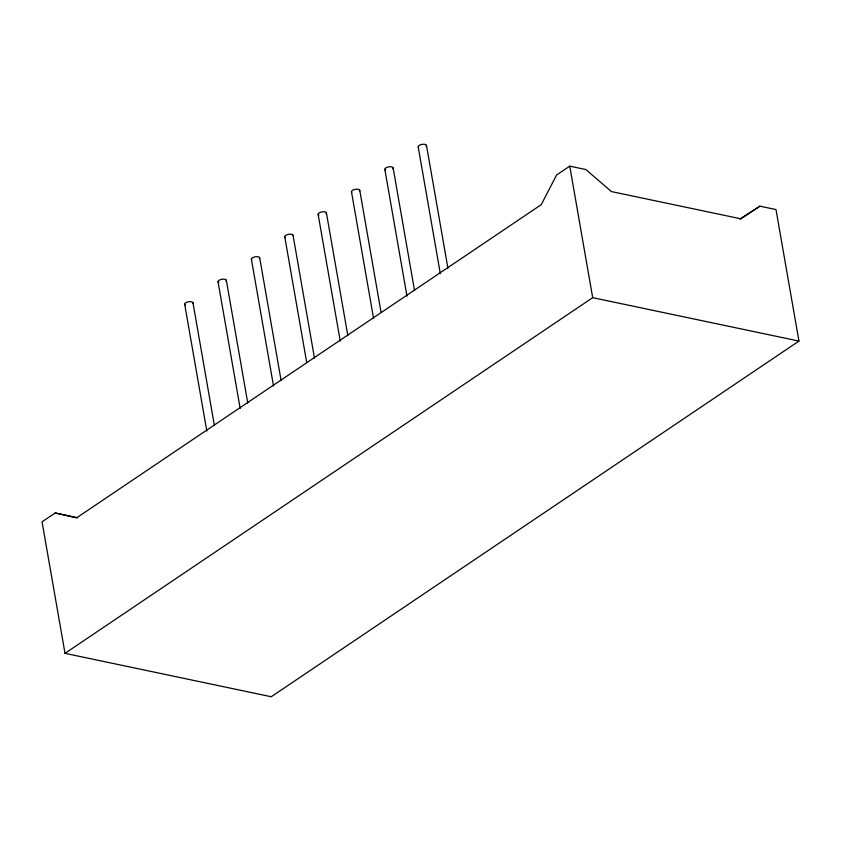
<?xml version="1.0" encoding="UTF-8"?>
<svg xmlns="http://www.w3.org/2000/svg" width="841" height="841" viewBox="0 0 841 841"><rect width="100%" height="100%" fill="white"/><g stroke="black" fill="none" stroke-linecap="round" stroke-linejoin="round"><path stroke-width="1.26" d="M55.18 512.968L42.05 521.819L65.009 653.341L271.254 696.747L798.95 341.078L775.991 209.556L759.886 206.171L740.343 218.702L611.428 191.58L585.851 169.546L569.746 166.15L556.605 175.002L541.236 204.678L76.584 517.867L55.18 512.968L77.582 517.741M65.009 653.341L592.695 297.672L798.95 341.078M759.886 206.171L740.248 219.291M569.746 166.15L592.695 297.672M426.482 145.367L447.917 268.184M418.208 146.912L440.316 273.609M393.125 167.853L414.56 290.671M384.852 169.398L406.96 296.095M359.759 190.329L380.973 311.853M351.485 191.874L373.604 318.571M326.403 212.815L347.838 335.633M318.129 214.36L340.248 341.057M293.046 235.301L314.481 358.119M284.773 236.847L306.66 362.25M259.69 257.788L281.125 380.605M251.417 259.333L273.525 386.03M226.334 280.263L247.769 403.081M218.061 281.809L240.169 408.505M192.967 302.749L214.402 425.567M184.694 304.295L206.812 430.991M285.541 237.604A4.205 1.777 -9.9 0 1 287.948 234.46A4.205 1.777 -9.9 0 1 293.015 235.774M418.461 147.333A4.205 1.777 -9.9 0 1 422.466 144.316A4.205 1.777 -9.9 0 1 426.135 146.334M251.669 259.753A4.205 1.777 -9.9 0 1 255.675 256.736A4.205 1.777 -9.9 0 1 259.343 258.755M218.818 282.576A4.205 1.777 -9.9 0 1 221.772 279.307A4.205 1.777 -9.9 0 1 225.987 281.241M185.462 305.062A4.205 1.777 -9.9 0 1 187.879 301.908A4.205 1.777 -9.9 0 1 192.936 303.223M385.609 170.155A4.205 1.777 -9.9 0 1 388.563 166.886A4.205 1.777 -9.9 0 1 392.779 168.82M351.738 192.295A4.205 1.777 -9.9 0 1 355.754 189.288A4.205 1.777 -9.9 0 1 359.422 191.306M318.897 215.128A4.205 1.777 -9.9 0 1 321.851 211.858A4.205 1.777 -9.9 0 1 326.066 213.782"/></g></svg>
